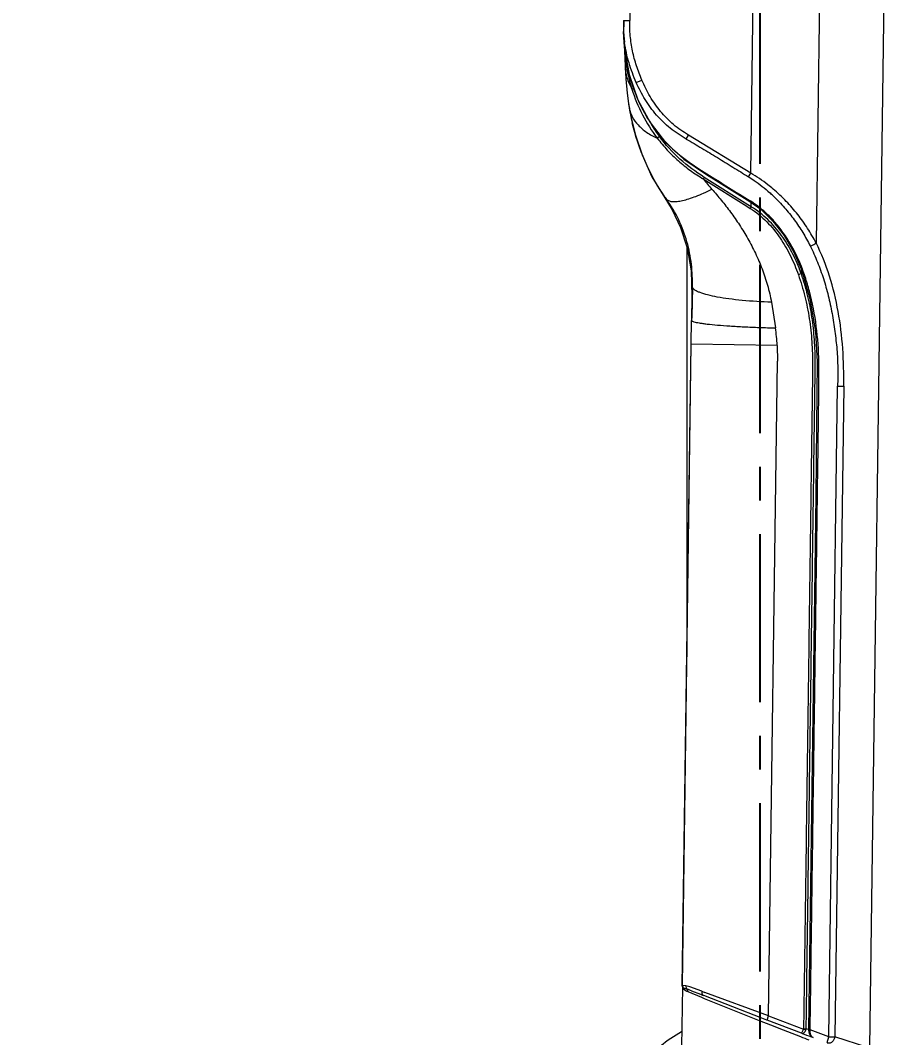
# Model space of a CAD drawing. Header units: millimetres. Extents: x 5438 to 6032, y -2661 to -1821.
# Drawn here: x 5882.52 to 5915.39, y -2216.53 to -2178.15 of the extents above; entities that cross this region are included whole.
import ezdxf

# ---------------------------------------------------------------- set-up
doc = ezdxf.new("R2010")
doc.units = ezdxf.units.MM
doc.header["$LTSCALE"] = 0.1
doc.linetypes.add('CENTERX2', pattern=[101.6, 63.5, -12.7, 12.7, -12.7])
doc.layers.get('0').update_dxf_attribs({"lineweight": 15})
doc.layers.add('CENTER', color=1, linetype='CENTERX2')
doc.layers.add('DIM', color=3, linetype='Continuous', lineweight=9)
doc.styles.get("Standard").update_dxf_attribs({"font": 'arial.ttf'})
doc.dimstyles.new('ISO-25', dxfattribs={"dimtxt": 2.5, "dimasz": 2.5, "dimexe": 1.25, "dimexo": 0.625, "dimtad": 1, "dimlfac": 5, "dimtxsty": 'Standard', "dimcen": 2.5, "dimadec": 0, "dimazin": 0, "dimtfac": 1, "dimtmove": 0, "dimatfit": 3, "dimfxl": 0, "dimarcsym": 0})

# ---------------------------------------------------------------- blocks, each defined once
blk = doc.blocks.new('*D125')
at = {"layer": 'Defpoints', "color": 0}
for p in [(5910.423, -2065.446), (5905.096, -2374.632), (5888.224, -2384.178), (5890.484, -2395.102), (5910.423, -2463.433)]:
    blk.add_point(p, dxfattribs=at)
at = {"layer": 'DIM', "color": 0, "lineweight": -2}
blk.add_line((5887.68, -2384.485), (5882.523, -2387.403), dxfattribs=at)
blk.add_arc((5910.423, -2371.618), 30.807, 218.8094, 260.6906, dxfattribs=at)
at = {"layer": 'DIM', "color": 0}
for points in [[(5885.728, -2391.393), (5887.107, -2390.458), (5883.611, -2386.788)], [(5905.508, -2401.188), (5905.372, -2402.849), (5910.423, -2402.425)]]:
    blk.add_solid(points, dxfattribs=at)
at = {"layer": 'DIM', "color": 0, "insert": (5896.505, -2395.485), "char_height": 5, "attachment_point": 5, "rotation": 329.75}
blk.add_mtext('61%%D', dxfattribs=at)

msp = doc.modelspace()

# ---------------------------------------------------------------- linework, layer by layer
at = {"color": 7, "linetype": 'Continuous'}
for p, q in [((5915.3903, -2155.3004), (5914.5513, -2216.9039)), ((5912.9471, -2156.4767), (5912.5376, -2186.5462)), ((5910.0724, -2183.9099), (5910.4272, -2157.8614)), ((5905.6612, -2167.4323), (5905.5147, -2178.1487)), ((5905.2733, -2178.1455), (5905.2741, -2178.4804)), ((5905.2733, -2178.1455), (5905.515, -2178.1488)), ((5905.2927, -2178.5725), (5905.2963, -2178.2357)), ((5905.2963, -2178.2357), (5905.2975, -2178.1458)), ((5905.2741, -2178.4804), (5905.2789, -2178.6021)), ((5905.2978, -2178.9756), (5905.2774, -2178.5726)), ((5905.2927, -2178.6021), (5905.2927, -2178.5725)), ((5905.2995, -2178.9755), (5905.2927, -2178.6021)), ((5905.3217, -2179.2832), (5905.2978, -2178.9756)), ((5905.3051, -2179.132), (5905.3115, -2179.2836)), ((5905.7585, -2180.4934), (5905.9683, -2180.4018)), ((5905.664, -2180.712), (5905.5901, -2180.736)), ((5905.4651, -2181.2867), (5905.4654, -2181.2883)), ((5905.4668, -2181.2973), (5905.4693, -2181.3136)), ((5905.4693, -2181.3136), (5905.4966, -2181.4778)), ((5907.6386, -2182.6231), (5907.7266, -2182.472)), ((5910.0725, -2183.9098), (5907.7266, -2182.472)), ((5906.6314, -2182.5305), (5906.5497, -2182.5926)), ((5908.4077, -2183.9602), (5908.4197, -2183.9383)), ((5909.9894, -2184.0476), (5910.0725, -2183.9099)), ((5908.2864, -2184.1314), (5909.9282, -2185.1613)), ((5909.9655, -2185.101), (5908.324, -2184.0693)), ((5906.8305, -2184.8401), (5906.8307, -2184.8403)), ((5906.8307, -2184.8404), (5906.9011, -2184.8993)), ((5909.9282, -2185.1613), (5910.0526, -2185.2387)), ((5910.0895, -2185.1783), (5909.9655, -2185.101)), ((5910.0545, -2184.9555), (5910.0424, -2184.9779)), ((5910.0895, -2185.1783), (5910.0526, -2185.2387)), ((5910.0895, -2185.1783), (5910.0917, -2185.0139)), ((5907.6626, -2186.6792), (5907.6626, -2202.159)), ((5911.9785, -2187.6999), (5911.8703, -2187.7414)), ((5911.9806, -2187.5455), (5911.9785, -2187.6999)), ((5911.9835, -2187.5456), (5911.9836, -2187.5458)), ((5911.9836, -2187.5458), (5912.3096, -2188.6469)), ((5911.9836, -2187.5458), (5912.0018, -2187.5517)), ((5912.0018, -2187.5517), (5912.03, -2187.5484)), ((5907.8737, -2188.2285), (5907.847, -2189.3251)), ((5912.1943, -2188.41), (5912.1909, -2188.3968)), ((5910.8593, -2188.7826), (5911.0132, -2189.7507)), ((5912.3096, -2188.6469), (5912.5156, -2189.8812)), ((5907.847, -2189.3251), (5907.8437, -2189.4754)), ((5907.4934, -2214.578), (5907.8354, -2189.4675)), ((5907.8285, -2190.3635), (5907.8442, -2189.4754)), ((5907.8353, -2189.4671), (5907.8437, -2189.4755)), ((5912.5156, -2189.8812), (5912.5833, -2191.0325)), ((5907.4989, -2214.566), (5907.8285, -2190.3635)), ((5911.0717, -2190.4076), (5907.8285, -2190.3635)), ((5911.0719, -2190.4076), (5911.0844, -2191.0082)), ((5910.7482, -2215.708), (5911.0846, -2191.0082)), ((5912.5832, -2191.0325), (5912.6439, -2191.0338)), ((5913.0174, -2216.4962), (5913.3523, -2191.9497)), ((5913.5804, -2191.9524), (5913.2461, -2216.4995)), ((5913.3523, -2191.9497), (5913.5803, -2191.9524)), ((5912.488, -2198.8895), (5912.251, -2216.2285)), ((5907.4957, -2214.6151), (5907.465, -2216.8694)), ((5907.4989, -2214.566), (5907.4934, -2214.5779)), ((5907.4934, -2214.5779), (5907.4944, -2214.5996)), ((5907.4944, -2214.5996), (5907.4951, -2214.6064)), ((5907.4952, -2214.6064), (5907.4955, -2214.6097)), ((5907.4955, -2214.6097), (5907.4957, -2214.6151)), ((5907.4957, -2214.6155), (5907.5005, -2214.6419)), ((5907.5081, -2214.6252), (5907.4979, -2214.6137)), ((5907.4988, -2214.5661), (5907.5029, -2214.6051)), ((5907.4988, -2214.5661), (5907.5081, -2214.6252)), ((5907.6301, -2214.5764), (5907.4989, -2214.566)), ((5907.5005, -2214.6419), (5907.5143, -2214.6673)), ((5907.5081, -2214.6252), (5907.5143, -2214.6673)), ((5907.5087, -2214.6257), (5907.5082, -2214.6252)), ((5907.5087, -2214.6257), (5907.5426, -2214.6462)), ((5907.5206, -2214.6754), (5907.605, -2214.7382)), ((5907.5426, -2214.6462), (5907.674, -2214.6986)), ((5907.7766, -2214.6156), (5907.6301, -2214.5764)), ((5907.674, -2214.6986), (5907.7018, -2214.7858)), ((5908.2296, -2214.7771), (5907.7766, -2214.6156)), ((5907.605, -2214.7382), (5907.6663, -2214.7696)), ((5907.7018, -2214.7857), (5908.2111, -2215.0022)), ((5907.8343, -2214.7576), (5908.1802, -2214.8926)), ((5908.1802, -2214.8926), (5908.2538, -2214.9219)), ((5908.2111, -2215.0022), (5908.2663, -2215.0252)), ((5908.2538, -2214.9219), (5908.3057, -2214.9426)), ((5908.2613, -2214.9116), (5908.3057, -2214.9426)), ((5908.2663, -2215.0252), (5908.3188, -2215.0469)), ((5910.4934, -2215.794), (5908.3057, -2214.9426)), ((5908.3188, -2215.0469), (5910.4528, -2215.9055)), ((5910.7482, -2215.708), (5908.3409, -2214.82)), ((5910.6871, -2215.8677), (5910.4934, -2215.794)), ((5910.6979, -2215.8718), (5910.6871, -2215.8677)), ((5910.6977, -2215.8718), (5910.7482, -2215.7081)), ((5911.9939, -2216.3647), (5910.6977, -2215.8718)), ((5910.7482, -2215.7081), (5912.0654, -2216.2089)), ((5910.4527, -2215.9056), (5910.6537, -2215.9848)), ((5912.0654, -2216.2089), (5911.9939, -2216.3647)), ((5912.1558, -2216.2425), (5912.0654, -2216.2089)), ((5912.0679, -2216.1956), (5912.1673, -2216.1969)), ((5912.2518, -2216.2264), (5912.1673, -2216.1969)), ((5912.2505, -2216.2285), (5912.2506, -2216.2433)), ((5912.2505, -2216.2285), (5912.3168, -2216.2304)), ((5912.2506, -2216.2433), (5912.2788, -2216.3702)), ((5913.0168, -2216.4962), (5912.3168, -2216.2294)), ((5912.3797, -2216.4921), (5912.3389, -2216.4205)), ((5912.3651, -2216.4974), (5912.385, -2216.4998)), ((5912.4291, -2216.5291), (5912.3797, -2216.4921)), ((5912.9535, -2216.7108), (5913.0168, -2216.4962)), ((5913.0168, -2216.4962), (5913.2461, -2216.4995)), ((5914.4916, -2216.9026), (5913.2461, -2216.4995))]:
    msp.add_line(p, q, dxfattribs=at)
for points in [[(5905.3115, -2179.2836), (5905.3238, -2179.5941), (5905.3338, -2179.873)], [(5905.3216, -2179.2832), (5905.487, -2180.1944), (5905.814, -2181.1468), (5906.2753, -2182.003), (5906.8582, -2182.7501), (5907.5559, -2183.382), (5908.4078, -2183.9601)], [(5905.3338, -2179.8714), (5905.3596, -2180.3538), (5905.4109, -2180.8906), (5905.4654, -2181.2883)], [(5905.4693, -2181.3136), (5905.5632, -2181.8322), (5905.7239, -2182.4828), (5905.9745, -2183.224), (5906.3493, -2184.0436), (5906.8306, -2184.8402)], [(5908.4078, -2183.9601), (5908.8712, -2184.2497), (5909.4727, -2184.6242), (5910.0424, -2184.9779)], [(5906.8307, -2184.8403), (5907.1121, -2185.2937), (5907.4311, -2185.9622), (5907.6793, -2186.7309), (5907.826, -2187.5936)], [(5910.0423, -2184.9781), (5910.4527, -2185.2751), (5910.9123, -2185.7208), (5911.3314, -2186.2605)], [(5911.3314, -2186.2605), (5911.7025, -2186.8971), (5911.9835, -2187.5455)], [(5907.826, -2187.5936), (5907.8476, -2188.5424), (5907.8353, -2189.4669)], [(5912.5832, -2191.0325), (5912.5615, -2193.4442), (5912.526, -2196.0837), (5912.488, -2198.8895)], [(5912.2788, -2216.3702), (5912.3431, -2216.4698), (5912.4291, -2216.5292)]]:
    msp.add_lwpolyline(points, dxfattribs=at)
for centre, radius, start, end in [((5909.9989, -2178.3655), 4.7241, 182.87086, 186.43895), ((5909.5114, -2178.4145), 4.2342, 186.52035, 187.56397), ((5911.1393, -2178.876), 5.8398, 181.76121, 182.51296), ((5911.2178, -2178.8723), 5.9183, 182.51456, 183.98595), ((5911.3135, -2178.8657), 6.0143, 183.98547, 185.288), ((5911.0994, -2178.6777), 5.8094, 185.98276, 186.2509), ((5911.6342, -2178.5981), 6.3497, 194.24351, 200.47473), ((5911.3869, -2178.6873), 6.0869, 200.5019, 203.13136), ((5915.7211, -2179.6964), 10.3785, 188.82318, 188.99909), ((5915.681, -2179.7027), 10.3379, 188.99922, 189.28916), ((5917.0293, -2179.4803), 11.7045, 189.29839, 189.68164), ((5915.2608, -2179.7768), 9.9113, 189.7113, 189.88291), ((5906.6148, -2181.2471), 1.1411, 190.18634, 190.89145), ((5914.8714, -2179.8477), 9.5154, 189.86451, 190.5855), ((5914.3625, -2179.944), 8.9976, 190.57852, 192.82414), ((5914.223, -2179.9741), 8.8549, 192.83398, 193.28545), ((5911.582, -2178.8462), 6.1711, 211.51421, 216.6581), ((6134.5354, -1822.4317), 426.3982, 237.974779, 238.233507), ((5909.8791, -2185.0534), 1.8403, 147.67033, 149.93306), ((5912.5349, -2180.9417), 5.3124, 216.89861, 222.41325), ((5906.5349, -2189.3893), 6.3691, 46.39619, 48.0335), ((5913.2888, -2180.3407), 7.8472, 214.8748, 215.51826), ((5905.5997, -2189.9691), 6.7703, 19.58212, 20.7675), ((5903.2079, -2190.7534), 9.287, 16.4269, 19.19605), ((5905.4469, -2190.0159), 7.0304, 20.54753, 20.72299), ((5904.1126, -2190.5114), 8.4537, 16.60208, 20.51782), ((5903.345, -2190.7123), 9.144, 14.66826, 16.4225), ((5903.4936, -2190.7003), 9.1009, 14.86381, 16.62863), ((5900.6435, -2191.0077), 10.4456, 3.29355, 6.91199), ((5907.6722, -2214.5684), 0.1732, 192.23617, 199.30231), ((5907.6437, -2214.5725), 0.1605, 218.63791, 219.88767), ((5906.0696, -2219.2554), 4.8311, 70.00637, 70.60353), ((5904.947, -2222.3417), 8.1151, 69.15805, 70.00842), ((5908.2857, -2213.4591), 1.4495, 244.70214, 246.24735), ((5916.3367, -2193.9066), 22.3898, 248.77146, 249.07682), ((5982.2155, -2034.1177), 195.4399, 248.521162, 248.929725), ((5912.0288, -2216.1951), 0.0392, 339.3343, 359.24374), ((5911.9724, -2216.1721), 0.1964, 338.98939, 352.73553), ((5910.4234, -2221.5302), 6, 119.50169, 128.68165), ((5961.9473, -2086.5858), 139.1931, 248.95037, 249.089086), ((5946.0601, -2121.7592), 100.5519, 250.196629, 250.418907)]:
    msp.add_arc(centre, radius, start, end, dxfattribs=at)
for points, knots in [([(5905.9683, -2180.4018), (5905.8925, -2180.2243), (5905.7557, -2179.8627), (5905.6057, -2179.3023), (5905.5188, -2178.7287), (5905.5071, -2178.3416), (5905.5147, -2178.1487)], [0, 0, 0, 0, 0.2499816, 0.4999765, 0.7500247, 1, 1, 1, 1]), ([(5905.7585, -2180.4934), (5905.6518, -2180.251), (5905.467, -2179.7533), (5905.3489, -2179.2343), (5905.3141, -2178.9718)], [0, 0, 0, 0, 0.499997, 1, 1, 1, 1]), ([(5905.3248, -2179.42), (5905.3351, -2179.5316), (5905.3887, -2179.9765), (5905.4904, -2180.4153), (5905.5901, -2180.736)], [0, 0, 0, 0, 0.2501836, 1, 1, 1, 1]), ([(5905.3339, -2179.873), (5905.339, -2180.0194), (5905.388, -2180.3215), (5905.5118, -2180.6012), (5905.5904, -2180.7359)], [0, 0, 0, 0, 0.4843282, 1, 1, 1, 1]), ([(5907.6386, -2182.6231), (5907.4299, -2182.5027), (5907.127, -2182.3022), (5906.7641, -2181.9843), (5906.5161, -2181.7205), (5906.2916, -2181.4364), (5906.0231, -2181.0357), (5905.8555, -2180.7138), (5905.7585, -2180.4934)], [0, 0, 0, 0, 0.2499589, 0.3749128, 0.4999198, 0.6250589, 0.7501781, 1, 1, 1, 1]), ([(5907.7265, -2182.4722), (5907.6281, -2182.4134), (5907.4321, -2182.2931), (5907.1584, -2182.0808), (5906.905, -2181.8437), (5906.596, -2181.5006), (5906.265, -2181.0266), (5906.0586, -2180.6137), (5905.9683, -2180.4018)], [0, 0, 0, 0, 0.1244085, 0.2492717, 0.3752667, 0.5006306, 0.7499266, 1, 1, 1, 1]), ([(5905.5904, -2180.7359), (5905.694, -2181.0699), (5905.9611, -2181.7207), (5906.3383, -2182.3141), (5906.5497, -2182.5926)], [0, 0, 0, 0, 0.5000127, 1, 1, 1, 1]), ([(5905.7894, -2181.0785), (5905.9189, -2181.3815), (5906.228, -2181.9672), (5906.8376, -2182.7522), (5907.5868, -2183.4048), (5908.1409, -2183.7628), (5908.4197, -2183.9383)], [0, 0, 0, 0, 0.2500391, 0.4999842, 0.7499637, 1, 1, 1, 1]), ([(5905.4942, -2181.4627), (5905.5159, -2181.5753), (5905.5975, -2181.8052), (5905.823, -2182.116), (5906.1473, -2182.3883), (5906.4082, -2182.5294), (5906.5497, -2182.5926)], [0, 0, 0, 0, 0.21444, 0.4487619, 0.7100905, 1, 1, 1, 1]), ([(5906.851, -2184.8276), (5906.5529, -2184.3999), (5906.0465, -2183.492), (5905.7225, -2182.5058), (5905.6051, -2182.009)], [0, 0, 0, 0, 0.5052826, 1, 1, 1, 1]), ([(5906.5497, -2182.5926), (5906.67, -2182.7454), (5906.8565, -2182.9702), (5907.1277, -2183.2493), (5907.3424, -2183.4471), (5907.5663, -2183.6345), (5907.8748, -2183.8716), (5908.1185, -2184.0334), (5908.2864, -2184.1314)], [0, 0, 0, 0, 0.2499379, 0.3749142, 0.4999036, 0.6249798, 0.7501059, 1, 1, 1, 1]), ([(5908.324, -2184.0692), (5907.9993, -2183.8663), (5907.382, -2183.4059), (5906.8603, -2182.8375), (5906.6314, -2182.5305)], [0, 0, 0, 0, 0.5000427, 1, 1, 1, 1]), ([(5907.6386, -2182.6231), (5907.8374, -2182.7368), (5908.2334, -2182.967), (5908.82, -2183.3251), (5909.4041, -2183.6874), (5909.7945, -2183.9272), (5909.9894, -2184.0476)], [0, 0, 0, 0, 0.2499147, 0.4999182, 0.7499626, 1, 1, 1, 1]), ([(5910.921, -2184.5099), (5910.8553, -2184.4543), (5910.5862, -2184.2357), (5910.2983, -2184.04), (5910.0725, -2183.9098)], [0, 0, 0, 0, 0.2480752, 1, 1, 1, 1]), ([(5909.9895, -2184.0475), (5910.0613, -2184.0917), (5910.3429, -2184.2752), (5910.6067, -2184.4853), (5910.7939, -2184.6536)], [0, 0, 0, 0, 0.250883, 1, 1, 1, 1]), ([(5906.9018, -2184.8996), (5906.9595, -2184.9554), (5907.107, -2184.9902), (5907.3106, -2184.9806), (5907.5165, -2184.9439), (5907.7523, -2184.878), (5908.0169, -2184.7842), (5908.306, -2184.6633), (5908.5046, -2184.5697), (5908.6073, -2184.5189)], [0, 0, 0, 0, 0.1335429, 0.2278691, 0.3430554, 0.4790915, 0.6350673, 0.8094584, 1, 1, 1, 1]), ([(5908.6074, -2184.5189), (5908.6673, -2184.5863), (5908.7889, -2184.7221), (5908.9669, -2184.9334), (5909.1429, -2185.1534), (5909.376, -2185.4609), (5909.6579, -2185.8669), (5909.9724, -2186.3849), (5910.2589, -2186.9373), (5910.5099, -2187.5228), (5910.7172, -2188.1395), (5910.8172, -2188.566), (5910.8595, -2188.7826)], [0, 0, 0, 0, 0.0554181, 0.1120205, 0.1697455, 0.2285386, 0.3491002, 0.4732832, 0.6007153, 0.7311681, 0.8643602, 1, 1, 1, 1]), ([(5912.5377, -2186.546), (5912.4406, -2186.3571), (5912.2281, -2185.9864), (5911.8528, -2185.4595), (5911.4184, -2184.9621), (5911.0936, -2184.6559), (5910.921, -2184.5099)], [0, 0, 0, 0, 0.243652, 0.4891942, 0.7406413, 1, 1, 1, 1]), ([(5910.9275, -2184.7773), (5911.0734, -2184.9162), (5911.3488, -2185.2041), (5911.7197, -2185.6649), (5912.0437, -2186.1491), (5912.23, -2186.4872), (5912.3161, -2186.6593)], [0, 0, 0, 0, 0.2571908, 0.5078109, 0.7543443, 1, 1, 1, 1]), ([(5907.8737, -2188.2286), (5907.8772, -2188.0808), (5907.8773, -2187.7875), (5907.8432, -2187.3505), (5907.7759, -2186.92), (5907.6399, -2186.3528), (5907.3784, -2185.6583), (5907.0745, -2185.1452), (5906.9018, -2184.8996)], [0, 0, 0, 0, 0.1256723, 0.2491726, 0.372334, 0.4957018, 0.7447266, 1, 1, 1, 1]), ([(5911.5639, -2186.5654), (5911.4711, -2186.4083), (5911.2695, -2186.1009), (5910.9807, -2185.7414), (5910.7214, -2185.4751), (5910.441, -2185.2253), (5910.2124, -2185.0584), (5910.0545, -2184.9555)], [0, 0, 0, 0, 0.2458597, 0.4944233, 0.6198503, 0.7461721, 1, 1, 1, 1]), ([(5911.9301, -2187.5685), (5911.8418, -2187.3358), (5911.6378, -2186.8776), (5911.2358, -2186.2319), (5910.7327, -2185.6395), (5910.3167, -2185.3137), (5910.0895, -2185.1783)], [0, 0, 0, 0, 0.2433049, 0.4889146, 0.7413374, 1, 1, 1, 1]), ([(5910.0526, -2185.2387), (5910.2813, -2185.3808), (5910.6975, -2185.7243), (5911.1946, -2186.3448), (5911.5887, -2187.0205), (5911.7855, -2187.4985), (5911.8703, -2187.7414)], [0, 0, 0, 0, 0.2566648, 0.5086338, 0.7547607, 1, 1, 1, 1]), ([(5912.0224, -2187.5282), (5911.9281, -2187.2789), (5911.7829, -2186.9528), (5911.6092, -2186.6422), (5911.5639, -2186.5654)], [0, 0, 0, 0, 0.7493745, 1, 1, 1, 1]), ([(5912.3159, -2186.6594), (5912.3565, -2186.6474), (5912.434, -2186.6154), (5912.5056, -2186.5716), (5912.5376, -2186.5462)], [0, 0, 0, 0, 0.5087262, 1, 1, 1, 1]), ([(5912.3159, -2186.6594), (5912.4152, -2186.8581), (5912.5976, -2187.2629), (5912.8235, -2187.891), (5913.0055, -2188.5382), (5913.1485, -2189.2031), (5913.2375, -2189.7676), (5913.2923, -2190.2233), (5913.3252, -2190.5661), (5913.349, -2190.9096), (5913.3623, -2191.371), (5913.3545, -2191.7177), (5913.3517, -2191.9497)], [0, 0, 0, 0, 0.1224629, 0.2444186, 0.3675727, 0.4927215, 0.6191021, 0.6824042, 0.745663, 0.8089206, 0.8721187, 1, 1, 1, 1]), ([(5913.5804, -2191.9524), (5913.5877, -2191.4774), (5913.57, -2190.5321), (5913.4018, -2189.1361), (5913.0759, -2187.7955), (5912.744, -2186.9449), (5912.5376, -2186.5462)], [0, 0, 0, 0, 0.2565434, 0.5098321, 0.7575498, 1, 1, 1, 1]), ([(5911.8705, -2187.7413), (5911.9647, -2188.0108), (5912.0878, -2188.4218), (5912.2127, -2188.9799), (5912.2865, -2189.4048), (5912.3418, -2189.836), (5912.3809, -2190.2727), (5912.4039, -2190.7134), (5912.4104, -2191.1571), (5912.404, -2191.6025), (5912.3965, -2192.0492), (5912.3911, -2192.4964), (5912.383, -2193.0925), (5912.3726, -2193.8378), (5912.3602, -2194.7321), (5912.3479, -2195.6264), (5912.3316, -2196.8188), (5912.3114, -2198.3093), (5912.2872, -2200.098), (5912.263, -2201.8866), (5912.2387, -2203.6752), (5912.2063, -2206.06), (5912.1657, -2209.0411), (5912.1169, -2212.6183), (5912.0844, -2215.0032), (5912.0681, -2216.1956)], [0, 0, 0, 0, 0.0300366, 0.0450524, 0.0601478, 0.07539, 0.0907763, 0.1062652, 0.1218132, 0.1374424, 0.1531322, 0.168814, 0.1844946, 0.215859, 0.2472248, 0.2785907, 0.3099564, 0.3726877, 0.4354187, 0.4981496, 0.5608807, 0.623612, 0.7490746, 0.8745372, 1, 1, 1, 1]), ([(5910.8595, -2188.7827), (5910.4877, -2188.7699), (5909.9498, -2188.7375), (5909.2681, -2188.6607), (5908.8346, -2188.5936), (5908.4717, -2188.5167), (5908.2192, -2188.4425), (5908.0618, -2188.3769), (5907.9758, -2188.3304), (5907.9127, -2188.2831), (5907.8828, -2188.2467), (5907.8737, -2188.2286)], [0, 0, 0, 0, 0.3622079, 0.5243197, 0.6678664, 0.7891575, 0.8853565, 0.9235317, 0.9550778, 0.9802891, 1, 1, 1, 1]), ([(5912.1673, -2216.1969), (5912.183, -2215.0364), (5912.2144, -2212.7155), (5912.2619, -2209.234), (5912.3095, -2205.7526), (5912.3493, -2202.8514), (5912.381, -2200.5305), (5912.4047, -2198.7898), (5912.4283, -2197.049), (5912.4521, -2195.3083), (5912.4719, -2193.8577), (5912.488, -2192.6972), (5912.4969, -2191.9719), (5912.5065, -2191.3917), (5912.5099, -2190.8119), (5912.4804, -2190.0913), (5912.3826, -2189.2388), (5912.2652, -2188.6826), (5912.1943, -2188.41)], [0, 0, 0, 0, 0.1251794, 0.2503588, 0.375538, 0.5007171, 0.5633068, 0.6258964, 0.688486, 0.7510757, 0.8136654, 0.8449602, 0.8762549, 0.8919025, 0.9075516, 0.9387926, 0.9696237, 1, 1, 1, 1]), ([(5912.6439, -2191.0338), (5912.6373, -2190.5851), (5912.5743, -2189.6865), (5912.4054, -2188.8008), (5912.2899, -2188.3658)], [0, 0, 0, 0, 0.499245, 1, 1, 1, 1]), ([(5907.8442, -2189.4754), (5907.8475, -2189.4795), (5907.8574, -2189.4876), (5907.8865, -2189.5034), (5907.9409, -2189.5217), (5908.026, -2189.5424), (5908.1372, -2189.5632), (5908.2736, -2189.5839), (5908.5025, -2189.6129), (5908.8424, -2189.6459), (5909.3068, -2189.6803), (5909.8353, -2189.7101), (5910.4113, -2189.7342), (5910.8093, -2189.7459), (5911.0132, -2189.7507)], [0, 0, 0, 0, 0.0049858, 0.0117516, 0.0311409, 0.0586083, 0.0940964, 0.1374055, 0.1882386, 0.3108814, 0.4582837, 0.625835, 0.8083415, 1, 1, 1, 1]), ([(5912.3167, -2216.2334), (5912.331, -2215.1833), (5912.3597, -2213.083), (5912.4029, -2209.9326), (5912.4462, -2206.7822), (5912.4894, -2203.6318), (5912.5254, -2201.0065), (5912.554, -2198.9063), (5912.5754, -2197.3311), (5912.5966, -2195.7559), (5912.6177, -2194.1807), (5912.6349, -2192.8682), (5912.6499, -2191.8193), (5912.6477, -2191.2953), (5912.6439, -2191.0338)], [0, 0, 0, 0, 0.1250179, 0.2500359, 0.3750538, 0.5000717, 0.6250894, 0.6875983, 0.7501071, 0.8126158, 0.8751242, 0.937633, 0.9688616, 1, 1, 1, 1]), ([(5907.6301, -2214.5764), (5907.6295, -2214.5986), (5907.6364, -2214.6432), (5907.6594, -2214.6822), (5907.674, -2214.6986)], [0, 0, 0, 0, 0.5034221, 1, 1, 1, 1]), ([(5908.2296, -2214.7771), (5908.2257, -2214.8017), (5908.226, -2214.85), (5908.2467, -2214.8948), (5908.2613, -2214.9116)], [0, 0, 0, 0, 0.5276926, 1, 1, 1, 1]), ([(5911.9937, -2216.3646), (5912.007, -2216.3699), (5912.0405, -2216.3714), (5912.0871, -2216.3462), (5912.1278, -2216.3017), (5912.1478, -2216.2634), (5912.1558, -2216.2425)], [0, 0, 0, 0, 0.1940113, 0.4230304, 0.6967023, 1, 1, 1, 1]), ([(5912.3389, -2216.4205), (5912.3336, -2216.4067), (5912.3145, -2216.345), (5912.3119, -2216.2788), (5912.3168, -2216.2294)], [0, 0, 0, 0, 0.2291689, 1, 1, 1, 1]), ([(5912.366, -2216.4971), (5912.3644, -2216.4965), (5912.3631, -2216.4967), (5912.3594, -2216.4946), (5912.3594, -2216.4951)], [0, 0, 0, 0, 0.7513153, 1, 1, 1, 1]), ([(5912.3743, -2216.5), (5912.3735, -2216.4997), (5912.3708, -2216.4987), (5912.368, -2216.4978), (5912.366, -2216.4971)], [0, 0, 0, 0, 0.2824524, 1, 1, 1, 1]), ([(5913.2453, -2216.4992), (5913.2405, -2216.5345), (5913.2176, -2216.6066), (5913.1495, -2216.6951), (5913.0558, -2216.7451), (5912.9888, -2216.7417), (5912.9619, -2216.7321)], [0, 0, 0, 0, 0.2585272, 0.5387225, 0.7925435, 1, 1, 1, 1])]:
    msp.add_open_spline(points, degree=3, knots=knots, dxfattribs=at)
for points in [[(5905.3245, -2179.3102), (5905.3559, -2179.5966), (5905.4087, -2179.8812), (5905.4797, -2180.1604)], [(5907.4951, -2214.6064), (5907.495, -2214.6054), (5907.495, -2214.6044), (5907.4951, -2214.6034)], [(5907.4951, -2214.6034), (5907.4954, -2214.6002), (5907.4972, -2214.5971), (5907.4996, -2214.5948)], [(5907.4979, -2214.6137), (5907.4966, -2214.6115), (5907.4955, -2214.609), (5907.4951, -2214.6064)], [(5907.5143, -2214.6673), (5907.5156, -2214.6691), (5907.517, -2214.6709), (5907.5184, -2214.6727)], [(5912.361, -2216.496), (5912.3623, -2216.4966), (5912.3637, -2216.497), (5912.3651, -2216.4974)]]:
    msp.add_open_spline(points, degree=3, dxfattribs=at)
at = {"layer": 'CENTER'}
msp.add_line((5910.4234, -2065.446), (5910.4234, -2463.4333), dxfattribs=at)

# ---------------------------------------------------------------- dimensions: what is measured, and where the dimension line sits
at = {"layer": 'DIM'}
dim = msp.add_angular_dim_2l(base=(5890.4842, -2395.1016), line1=((5910.4234, -2065.446), (5910.4234, -2463.4333)), line2=((5888.224, -2384.1776), (5905.0959, -2374.6319)), text='61%%D', dimstyle='ISO-25', override={"dimtxt": 5, "dimasz": 5, "dimlfac": 4, "dimadec": 1, "dimfxl": 1.25, "dimtfill": 1}, dxfattribs=at)
dim.commit()
dim.dimension.update_dxf_attribs({"geometry": '*D125', "text_midpoint": (5896.5047, -2395.4847)})

doc.saveas('drawing.dxf')
